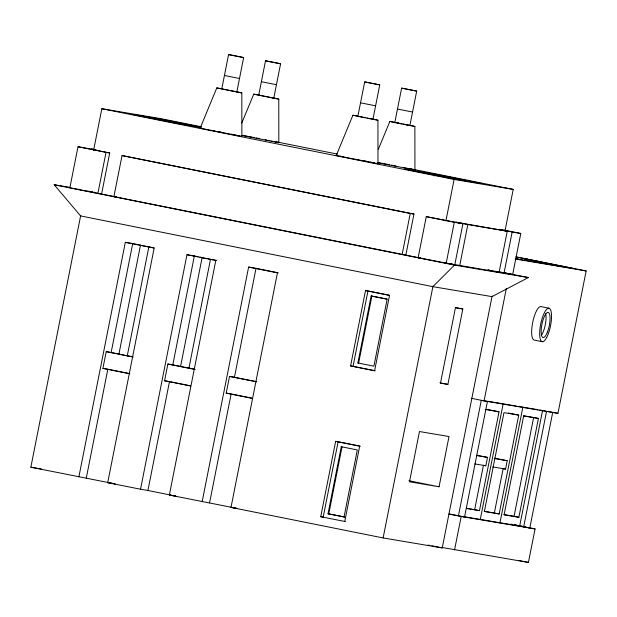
<?xml version="1.0" encoding="UTF-8"?>
<svg xmlns="http://www.w3.org/2000/svg" width="617" height="617" viewBox="0 0 617 617"><rect width="100%" height="100%" fill="white"/><g stroke="black" fill="none" stroke-linecap="round" stroke-linejoin="round"><path stroke-width="0.93" d="M96.784 150.216L78.004 146.723L69.875 187.769L116.667 197.039L113.914 196.607L122.035 155.569L413.953 214.06L405.832 255.099L113.914 196.607M78.883 476.856L125.328 242.327L154.15 248.111L107.713 482.648L115.101 483.89L30.85 467.216L80.727 215.325M93.614 150.224L101.836 108.715L160.944 118.672L201.551 126.832M97.902 193.391L106.024 152.353L109.718 152.97L101.597 194.016M129.871 373.794L102.908 368.388L106.224 351.628L119.521 354.143M86.28 478.106L107.836 369.213L129.223 373.509M111.153 352.461L132.717 243.568L140.152 245.065M148.365 246.769L148.851 246.877L127.287 355.77L124.04 355.161L118.919 354.112L140.475 245.219M107.713 482.648L140.537 489.235L186.974 254.705L198.08 256.695M221.781 88.91L228.575 54.574L243.646 57.558L236.843 91.902L222.105 88.964M190.591 385.987L164.562 380.758L167.878 364.007L181.167 366.521M140.537 489.235L147.926 490.484L169.482 381.591L189.936 385.702M172.799 364.84L194.363 255.947M208.268 258.847L210.497 259.256L188.933 368.148L184.599 367.323L180.565 366.49L202.121 257.598L204.088 258.022M202.183 501.613L248.62 267.084L277.442 272.868L231.005 507.398L237.468 508.493L169.359 495.027L215.796 260.49L186.974 254.705M258.724 95.141L265.518 60.798L280.588 63.782L273.786 98.126L258.724 95.141L259.865 95.334M252.237 398.366L226.208 393.137L229.524 376.385L256.765 381.699M209.572 502.863L231.136 393.97L251.589 398.073M234.452 377.218L256.009 268.326L278.321 272.807M365.141 117.747L357.883 116.243L364.686 81.899L379.748 84.884L372.953 119.228L367.1 118.132M402.083 123.971L394.826 122.467L401.628 88.123L416.691 91.108L409.896 125.452L404.042 124.356M345.366 521.573L320.732 516.707L335.656 441.325L360.289 446.191M365.511 290.553L389.528 295.373L374.604 370.763L350.587 365.935L365.511 290.553L367.154 290.831M338.124 441.733L323.192 517.123L320.732 516.707M350.587 365.935L353.047 366.351L367.979 290.969L389.219 295.235M328.028 513.737L341.294 446.731L342.034 446.855L328.768 513.861L328.028 513.737L344.78 517.077L328.768 513.861M371.149 295.959L387.16 299.176L373.894 366.182L357.883 362.966L371.149 295.959L386.959 299.106M371.889 296.083L358.624 363.089L357.883 362.966M344.039 516.953L357.305 449.947L341.294 446.731M344.749 521.527L359.68 446.145L335.656 441.325M402.137 254.482L410.259 213.436L413.953 214.06M434.021 175.938L434.391 174.056L482.425 183.696L452.87 178.722L404.837 169.073L434.391 174.056M418.149 257.69L426.278 216.652L462.92 223.732L454.791 264.77L418.149 257.69L420.917 258.161M231.005 507.398L383.126 537.947L433.003 286.049M445.89 220.955L454.112 179.447L513.221 189.404L504.999 230.912M446.168 263.32L454.297 222.274L462.92 223.732M459.719 265.603L467.84 224.557L507.251 231.198L499.122 272.244L454.174 264.492M462.812 309.017L455.423 307.767L440.499 383.157L447.888 384.399L462.812 309.017L455.693 307.582M439.065 486.782L449.014 436.527L419.46 431.545L409.511 481.8L439.065 486.782L408.924 480.728M383.126 537.947L442.235 547.904L492.111 296.013M504.05 273.069L512.172 232.031L520.794 233.481L512.665 274.526L494.811 271.218M458.408 515.881L481.299 400.286L487.453 401.328L464.57 516.915L449.315 514.054M454.544 549.978L461.184 516.475L535.07 528.923L528.43 562.426L442.273 547.518M471.288 398.281L484.067 400.88L506.287 288.663M466.344 508.277L474.658 509.673L483.45 465.28L485.849 465.766L487.507 457.39L476.617 455.199M524.442 260.713L524.812 258.847L528.507 259.472M466.529 508.462L479.463 510.645L499.03 411.801L486.79 409.341M480.265 519.429L503.156 403.842L516.29 406.055M484.198 511.285L494.364 512.997L503.148 468.604L505.554 469.082L507.213 460.706L494.51 458.161M518.735 415.125L503.958 412.634L484.391 511.47L499.168 513.961L518.735 415.125L508.377 413.043M499.971 522.753L522.854 407.158M503.904 514.601L514.061 516.313L533.636 417.478L538.44 418.442L518.866 517.277L504.089 514.794L523.663 415.951L538.44 418.442M462.442 516.429L519.676 526.07L542.559 410.482M523.679 526.879L546.562 411.284L552.724 412.326L529.833 527.913L519.676 526.07M484.067 400.88L557.953 413.336L586.15 270.94L516.282 256.911M221.225 88.717L216.791 87.915L200.155 128.143L241.879 136.434L241.825 92.897L236.512 91.74M241.802 122.999L253.734 94.146L260.012 95.296M372.614 119.066L377.936 120.222L377.99 163.76L336.265 155.469L352.901 115.248L357.328 116.042M378.267 149.453L389.844 121.472L394.278 122.274M432.879 286.658L454.482 265.109L528.368 277.557L491.988 296.623L432.879 286.658L80.603 215.927L54.173 184.738L70.276 187.445M243.646 57.558L228.575 54.574M280.588 63.782L265.518 60.798M379.748 84.884L364.686 81.899M416.691 91.108L401.628 88.123M224.758 75.559L239.311 78.444M261.701 81.783L276.254 84.668M397.811 109.109L412.364 112.001M148.851 246.877L140.583 245.25M118.919 354.112L119.551 354.22M180.565 366.49L181.205 366.598M241.825 92.897L216.791 87.915M241.933 135.462L278.822 142.658L278.776 99.121L253.734 94.146M377.936 120.222L352.901 115.248M378.036 162.788L414.933 169.983L414.879 126.446L389.844 121.472M336.265 155.469L337.437 155.654M200.98 127.488L180.665 124.063L132.624 114.423L162.178 119.397L200.795 127.156M94.362 149.484L91.547 149.005L94.324 149.561M505.092 230.45L500.163 229.617L512.172 232.031M541.317 262.04L524.812 258.847M515.45 258.693L572.537 268.31L515.897 256.942M515.102 258.97L586.15 270.94M93.792 192.188L95.434 192.458M444.425 262.634L446.068 262.911M487.931 269.968L489.574 270.246M125.328 242.327L132.717 243.568M248.62 267.084L256.009 268.326M488.14 401.312L502.215 403.68M518.164 406.372L537.87 409.688M539.744 410.004L541.626 410.32M523.478 415.765L532.71 417.323M485.178 409.464L499.03 411.801M102.908 368.388L107.836 369.213M164.562 380.758L169.482 381.591M226.208 393.137L230.311 393.831M476.424 455.523L487.507 457.39M494.279 458.531L507.213 460.706M474.766 463.899L485.849 465.766M492.621 466.907L505.554 469.082M30.85 467.216L41.169 468.951M169.359 495.027L175.822 496.114L147.926 490.484M201.335 128.328L203.016 128.629M242.643 135.354L248.173 136.411M377.828 162.51L380.589 163.027M339.959 156.109L343.646 156.803M381.514 163.204L389.543 164.762M397.039 122.806L398.605 123.107M249.091 136.588L254.304 137.599M213.019 130.526L214.755 130.866M256.124 137.961L259.765 138.678M391.325 165.109L395.875 166.012M219.182 131.737L221.002 132.1M357.112 159.425L358.932 159.78M207.243 258.654L205.083 258.222M403.287 124.071L404.575 124.333M275.221 141.617L337.553 154.134M410.274 168.734L513.221 189.404M101.836 108.715L454.112 179.447M500.248 229.354L502.115 229.732M503.981 230.102L520.794 233.481M500.379 229.501L502.261 229.879M507.251 231.198L455.832 222.151L467.84 224.557M93.707 149.761L109.718 152.97M78.004 146.723L106.024 152.353M122.035 155.569L410.259 213.436M426.278 216.652L454.297 222.274M562.935 266.691L546.986 263.613L558.994 266.027M515.835 258.662L518.604 259.225M502.878 272.444L528.368 277.557M498.659 271.711L507.066 273.4M508.932 273.778L510.799 274.149M488.039 270.015L499.122 272.244M90.815 191.532L92.658 191.902M450.479 263.744L452.323 264.115M78.498 189.218L80.349 189.589M87.737 191.077L89.581 191.447M447.402 263.289L449.245 263.66M451.096 264.03L454.791 264.77M405.832 255.099L420.902 258.13M54.173 184.738L454.482 265.109M548.922 308.199L540.916 306.595A17.075 4.99 -78.6 0 0 532.672 322.514A17.075 4.99 -78.6 0 0 534.283 340.098L542.289 341.71M148.52 246.746L154.096 247.864M199.939 257.073L201.798 257.443M212.024 259.495L216.675 260.428M439.875 382.795L447.888 384.399M353.047 366.351L375.221 370.802M553.233 412.387L557.953 413.336M543.361 410.644L545.76 411.123M126.03 355.446L132.539 356.757M188.609 368.01L195.119 369.321M106.224 351.628L133.187 357.042M167.878 364.007L194.841 369.421M229.524 376.385L256.487 381.8M514.061 516.313L518.866 517.277M494.364 512.997L499.168 513.961M474.658 509.673L479.463 510.645M514.3 524.751L519.02 525.699M520.902 526.085L522.792 526.463M528.461 527.597L535.07 528.923M510.729 524.08L512.55 524.442M514.37 524.805L518.912 525.723M520.733 526.085L522.553 526.455M524.373 526.818L526.193 527.18M528.013 527.55L529.833 527.913M462.164 516.437L463.768 516.753M448.906 514.007L461.184 516.475M518.99 560.537L528.43 562.426M428.067 545.058L429.956 545.436M431.846 545.821L442.235 547.904M271.272 97.525L272.722 97.818M403.634 167.569L405.253 167.893M265.109 139.75L266.721 140.074M268.341 140.406L269.961 140.73M364.269 160.852L368.31 161.669M231.398 134.182L236.242 135.169M409.557 125.29L414.879 126.446M406.364 124.696L407.883 125.004M273.454 97.964L278.776 99.121M406.063 168.063L414.933 169.983M271.573 141.062L273.184 141.401M369.93 162.001L371.542 162.333M126.169 355.523L127.287 355.77M273.994 141.563L278.822 142.658M373.154 162.664L374.627 162.981M237.784 135.493L239.99 135.964M188.455 368.033L188.933 368.148M376.092 163.289L377.99 163.76M375.421 105.769L360.536 102.838M545.629 313.683A12.81 3.748 -78.6 0 1 541.232 335.424M547.503 331.931A12.81 3.748 -78.6 0 0 548.143 312.403A12.81 3.748 -78.6 0 0 541.163 330.535A12.81 3.748 -78.6 0 0 547.503 331.931M546.739 337.391A17.075 4.99 -78.6 0 0 550.079 308.986A17.075 4.99 -78.6 0 0 539.991 328.491A17.075 4.99 -78.6 0 0 546.739 337.391"/></g></svg>
